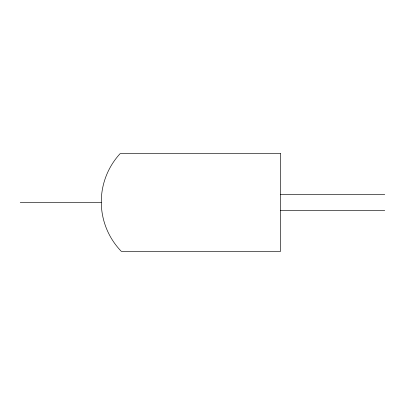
<?xml version="1.0" encoding="UTF-8"?>
<svg xmlns="http://www.w3.org/2000/svg" width="405" height="405" viewBox="0 0 405 405"><rect width="100%" height="100%" fill="white"/><g stroke="black" fill="none" stroke-linecap="round" stroke-linejoin="round"><path stroke-width="0.61" d="M280.609 194.365L384.75 194.365M20.25 202.672L101.275 202.672M280.609 210.64L384.75 210.64M280.609 153.687L120.088 153.687A71.133 71.133 0 0 0 121.272 251.318L280.609 251.318L280.609 153.687"/></g></svg>
